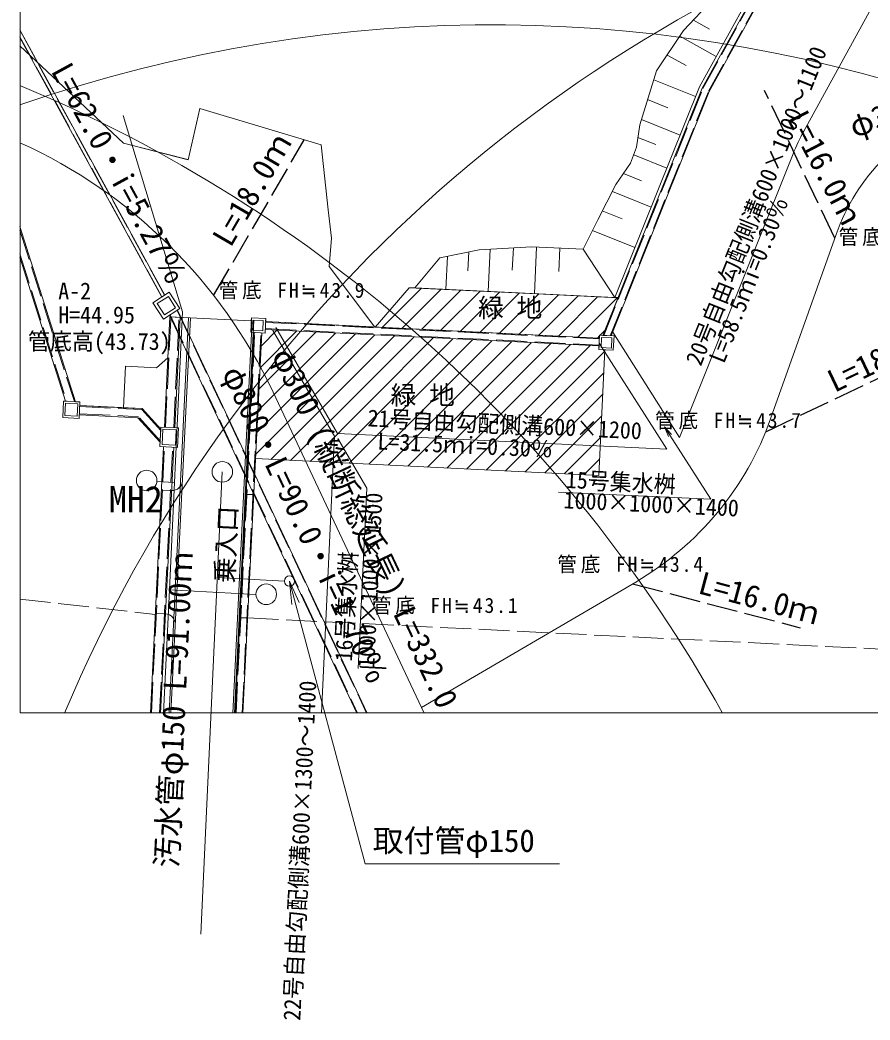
# Model space of a CAD drawing. Units: millimetres on the paper. Extents: x 0 to 420, y -60 to 297.
# Drawn here: x 0.4 to 165.8, y -59.7 to 134.7 of the extents above; entities that cross this region are included whole.
import ezdxf
from ezdxf.enums import TextEntityAlignment as Align

# ---------------------------------------------------------------- set-up
doc = ezdxf.new("R2010")
doc.units = ezdxf.units.MM
doc.linetypes.add('DASHED', pattern=[7.5, 6, -1.5])
for name, color, linetype, lineweight in [('_0-3_①．雨水', 7, 'Continuous', 9), ('_0-5_②．汚水', 7, 'Continuous', 9), ('①．道路', 7, 'Continuous', 9), ('①．雨水', 7, 'Continuous', 9), ('②．汚水', 3, 'Continuous', 9), ('③．地下', 7, 'Continuous', 9), ('⑥．新設', 5, 'Continuous', 9), ('⑦．防火', 5, 'Continuous', 9), ('造成地', 7, 'Continuous', 9)]:
    doc.layers.add(name, color=color, linetype=linetype, lineweight=lineweight)
doc.styles.add('ＭＳ ゴシック', font='')
doc.styles.get('ＭＳ ゴシック').set_extended_font_data('MS Gothic')

msp = doc.modelspace()

# ---------------------------------------------------------------- linework, layer by layer
at = {"layer": '_0-3_①．雨水'}
for p, q in [((152.922, 113.089), (184.222, 169.977)), ((128.768, 53.541), (150.831, 108.67)), ((49.627, 74.354), (61.634, 53.757)), ((50.222, 74.877), (62.227, 54.283)), ((115.769, 73.992), (128.768, 53.541)), ((113.14, 71.884), (126.263, 51.238)), ((125.815, 55.589), (134.863, 41.507)), ((127.177, 54.086), (125.815, 55.589)), ((125.815, 55.589), (126.616, 53.726)), ((59.074, -0.06), (61.634, 53.757)), ((62.227, 54.283), (126.263, 51.238)), ((62.286, 53.317), (67.901, 43.685)), ((66.232, 8.586), (67.901, 43.685)), ((105.2, 42.918), (134.863, 41.507))]:
    msp.add_line(p, q, dxfattribs=at)
msp.add_arc((187.967, 93.807), 40, 151.18015, 158.18796, dxfattribs=at)
at = {"layer": '_0-5_②．汚水'}
for p, q in [((52.884, 25.622), (67.621, -29.38)), ((54.773, 21.47), (52.884, 25.622)), ((52.884, 25.622), (53.324, 21.081)), ((67.621, -29.38), (105.371, -29.38))]:
    msp.add_line(p, q, dxfattribs=at)
at = {"layer": '①．道路'}
for p, q in [((29.602, 76.965), (29.214, 69.038)), ((29.45, -0.06), (33.238, 76.785)), ((29.602, 76.965), (45.433, 76.184)), ((29.81, -0.06), (33.598, 76.768)), ((41.825, -0.06), (45.591, 76.337)), ((42.185, -0.06), (45.95, 76.319)), ((45.433, 76.184), (45.462, 76.774)), ((45.462, 76.774), (48.259, 76.636)), ((48.259, 76.636), (48.121, 73.839)), ((47.472, 73.871), (43.827, -0.06)), ((48.121, 73.839), (47.472, 73.871)), ((29.214, 69.038), (26.985, 67.082)), ((20.596, 59.317), (20.993, 67.377)), ((20.993, 67.377), (26.985, 67.082)), ((26.985, 67.082), (20.993, 67.377)), ((20.596, 59.317), (24.235, 59.138)), ((24.235, 59.138), (27.846, 55.152)), ((27.846, 55.152), (27.679, 51.758)), ((28.358, 51.725), (25.805, -0.06)), ((27.679, 51.758), (28.358, 51.725)), ((29.661, 43.217), (27.941, 43.262)), ((29.941, 43.204), (29.601, 43.22)), ((28.448, 19.249), (26.759, 19.278)), ((28.759, 19.233), (28.419, 19.25))]:
    msp.add_line(p, q, dxfattribs=at)
for centre, start, end in [((30.039, 45.201), 267.1843, 357.17781), ((28.66, 17.236), 357.17781, 87.1843)]:
    msp.add_arc(centre, 2, start, end, dxfattribs=at)
at = {"layer": '①．雨水'}
for p, q in [((133.179, 121.425), (165.65, 180.2)), ((134.536, 120.78), (166.963, 179.474)), ((113.855, 73.382), (133.179, 121.425)), ((115.44, 73.304), (134.536, 120.78)), ((0.446, 94.517), (11.235, 60.479)), ((0.446, 88.56), (9.316, 60.574)), ((28.545, 55.52), (29.602, 76.965)), ((29.602, 76.965), (31.6, 76.866)), ((30.543, 55.422), (31.6, 76.866)), ((45.324, 73.977), (45.462, 76.774)), ((45.462, 76.774), (48.259, 76.636)), ((48.121, 73.839), (48.259, 76.636)), ((48.23, 76.046), (113.185, 72.844)), ((42.325, -0.06), (45.973, 73.945)), ((45.324, 73.977), (48.121, 73.839)), ((48.156, 74.548), (113.111, 71.346)), ((43.827, -0.06), (47.472, 73.871)), ((113.075, 70.617), (113.213, 73.414)), ((113.213, 73.414), (116.009, 73.276)), ((113.494, 70.997), (113.593, 72.995)), ((113.593, 72.995), (115.59, 72.896)), ((115.492, 70.899), (115.59, 72.896)), ((115.872, 70.479), (116.009, 73.276)), ((113.075, 70.617), (115.872, 70.479)), ((113.494, 70.997), (115.492, 70.899)), ((8.91, 60.594), (8.752, 57.398)), ((8.91, 60.594), (12.106, 60.437)), ((12.106, 60.437), (11.948, 57.24)), ((9.29, 60.175), (9.171, 57.778)), ((9.29, 60.175), (11.687, 60.057)), ((11.687, 60.057), (11.569, 57.66)), ((12.071, 59.737), (24.235, 59.138)), ((27.846, 55.152), (24.235, 59.138)), ((8.752, 57.398), (11.948, 57.24)), ((9.171, 57.778), (11.569, 57.66)), ((11.983, 57.94), (23.401, 57.377)), ((27.721, 52.609), (23.401, 57.377)), ((27.679, 51.758), (27.866, 55.554)), ((27.866, 55.554), (31.262, 55.386)), ((28.098, 52.138), (28.246, 55.134)), ((28.246, 55.134), (30.843, 55.006)), ((30.695, 52.01), (30.843, 55.006)), ((31.075, 51.591), (31.262, 55.386)), ((25.805, -0.06), (28.358, 51.725)), ((27.679, 51.758), (31.075, 51.591)), ((27.808, -0.06), (30.356, 51.626)), ((28.098, 52.138), (30.695, 52.01))]:
    msp.add_line(p, q, dxfattribs=at)
at = {"layer": '①．雨水', "linetype": 'DASHED'}
for p, q in [((133.315, 121.36), (165.975, 180.477)), ((134.4, 120.844), (167.025, 179.897)), ((114.013, 73.374), (133.315, 121.36)), ((115.282, 73.312), (134.4, 120.844)), ((0.446, 93.855), (11.022, 60.49)), ((0.446, 89.222), (9.53, 60.564)), ((28.745, 55.51), (29.802, 76.955)), ((30.343, 55.432), (31.4, 76.876)), ((45.743, 74.357), (45.842, 76.354)), ((45.842, 76.354), (47.76, 76.26)), ((47.661, 74.262), (47.76, 76.26)), ((48.222, 75.897), (113.177, 72.695)), ((42.475, -0.06), (46.123, 73.938)), ((45.743, 74.357), (47.661, 74.262)), ((48.163, 74.698), (113.118, 71.496)), ((43.677, -0.06), (47.322, 73.879)), ((12.062, 59.538), (24.142, 58.942)), ((27.832, 54.869), (24.142, 58.942)), ((11.993, 58.139), (23.494, 57.572)), ((27.735, 52.892), (23.494, 57.572)), ((26.006, -0.06), (28.558, 51.715)), ((27.608, -0.06), (30.156, 51.636))]:
    msp.add_line(p, q, dxfattribs=at)
at = {"layer": '②．汚水'}
for p, q in [((35.599, -43.053), (39.808, 46.842)), ((38.846, 26.281), (51.876, 25.611))]:
    msp.add_line(p, q, dxfattribs=at)
for centre, radius in [((39.808, 46.842), 2), ((52.876, 25.611), 1)]:
    msp.add_circle(centre, radius, dxfattribs=at)
at = {"layer": '③．地下', "color": 3}
for p, q in [((28.596, 81.202), (0.446, 132.752)), ((28.013, 80.829), (0.446, 131.312)), ((26.296, 79.729), (29.496, 81.778)), ((29.496, 81.778), (31.545, 78.578)), ((28.345, 76.529), (26.296, 79.729)), ((29.314, 80.949), (27.125, 79.547)), ((30.716, 78.76), (29.314, 80.949)), ((28.527, 77.358), (27.125, 79.547)), ((28.345, 76.529), (31.545, 78.578)), ((31.545, 78.578), (28.345, 76.529)), ((30.716, 78.76), (28.527, 77.358)), ((31.104, 78.296), (68.01, -0.06)), ((29.541, 77.295), (65.976, -0.06))]:
    msp.add_line(p, q, dxfattribs=at)
at = {"layer": '③．地下', "linetype": 'DASHED'}
for p, q in [((28.558, 81.178), (0.446, 132.658)), ((28.051, 80.853), (0.446, 131.406)), ((31.002, 78.231), (67.877, -0.06)), ((29.643, 77.36), (66.109, -0.06))]:
    msp.add_line(p, q, dxfattribs=at)
at = {"layer": '③．地下', "linetype": 'DASHED', "lineweight": 25}
for p, q in [((158.949, 92.284), (145.294, 120.968)), ((38.117, 81.157), (55.732, 111.366)), ((145.511, 54.61), (178.426, 70.279)), ((119.634, 25.079), (152.248, 16.536))]:
    msp.add_line(p, q, dxfattribs=at)
at = {"layer": '③．地下'}
for p, q in [((146.476, 57.146), (159.2, 92.99)), ((79.063, -0.06), (49.67, 62.346)), ((78.543, 1.046), (120.225, 25.425))]:
    msp.add_line(p, q, dxfattribs=at)
for centre, radius, start, end in [((196.895, 79.609), 40, 109.96918, 160.4566), ((-40.798, 19.736), 100, 25.22054, 65.64185), ((89.933, 77.217), 60, 300.32236, 340.4566)]:
    msp.add_arc(centre, radius, start, end, dxfattribs=at)
at = {"layer": '⑥．新設'}
for p, q in [((32.08, 77.937), (20.492, 116.139)), ((32.08, 77.937), (30.502, 44.774)), ((27.078, 44.95), (30.502, 44.774)), ((29.509, 23.891), (30.502, 44.774)), ((29.509, 23.891), (28.37, -0.06)), ((29.509, 23.891), (46.354, 23.026))]:
    msp.add_line(p, q, dxfattribs=at)
for centre in [(25.089, 45.162), (48.354, 23.041)]:
    msp.add_circle(centre, 2, dxfattribs=at)
at = {"layer": '⑦．防火'}
for centre, start, end in [((267.3, -108.398), 57.05989, 157.23685), ((92.346, -146.283), 31.48149, 109.16043), ((-107.414, -136.435), 29.14706, 67.34279)]:
    msp.add_arc(centre, 280, start, end, dxfattribs=at)
at = {"layer": '造成地'}
for p, q in [((0.484, -0.005), (0.484, 297.002)), ((132.654, 121.715), (176.127, 200.404)), ((133.179, 121.425), (165.65, 180.2)), ((133.179, 121.424), (165.65, 180.199)), ((134.536, 120.779), (166.963, 179.474)), ((135.172, 138.681), (129.553, 132.646)), ((131.455, 134.688), (134.611, 132.944)), ((129.553, 132.646), (124.274, 124.792)), ((135.902, 127.594), (128.796, 131.52)), ((0.446, 129.667), (20.582, 110.77)), ((20.582, 110.77), (0.446, 129.667)), ((126.341, 127.867), (130.036, 125.826)), ((124.274, 124.792), (121.045, 114.302)), ((131.884, 119.813), (123.749, 123.085)), ((113.855, 73.382), (133.179, 121.425)), ((113.855, 73.382), (133.179, 121.424)), ((115.44, 73.304), (134.536, 120.779)), ((132.636, 121.683), (116.17, 80.746)), ((122.554, 119.206), (126.464, 117.633)), ((35.439, 117.469), (33.17, 107.537)), ((35.439, 117.469), (59.005, 110.424)), ((59.005, 110.424), (35.439, 117.469)), ((128.865, 112.308), (121.36, 115.327)), ((121.045, 114.302), (120.379, 109.955)), ((120.671, 111.862), (124.158, 110.46)), ((20.582, 110.77), (33.101, 107.555)), ((33.17, 107.537), (20.582, 110.77)), ((59.005, 110.424), (60.418, 97.759)), ((60.418, 97.759), (59.005, 110.424)), ((120.379, 109.955), (119.245, 106.846)), ((126.274, 105.867), (119.833, 108.457)), ((119.245, 106.846), (116.376, 102.697)), ((117.871, 104.859), (121.37, 103.451)), ((116.376, 102.697), (112.851, 95.861)), ((123.236, 98.313), (115.683, 101.351)), ((60.418, 97.759), (61.032, 92.26)), ((61.032, 92.26), (60.418, 97.759)), ((113.734, 97.573), (117.586, 96.023)), ((112.851, 95.861), (110.025, 90.136)), ((11.235, 60.479), (0.446, 94.517)), ((11.235, 60.479), (0.446, 94.517)), ((0.446, 94.517), (11.235, 60.479)), ((120.077, 90.459), (111.823, 93.779)), ((61.032, 92.26), (60.625, 86.79)), ((60.625, 86.79), (61.032, 92.26)), ((89.764, 90.018), (82.11, 88.432)), ((87.758, 89.602), (87.582, 85.951)), ((100.039, 90.561), (89.764, 90.018)), ((91.494, 81.937), (91.89, 90.13)), ((96.422, 90.37), (96.215, 86.067)), ((110.025, 90.136), (100.039, 90.561)), ((100.515, 81.502), (100.95, 90.523)), ((105.488, 90.33), (105.27, 85.806)), ((116.17, 80.746), (110.025, 90.136)), ((9.316, 60.574), (0.446, 88.56)), ((0.446, 88.559), (9.316, 60.574)), ((82.11, 88.432), (77.258, 82.624)), ((83.301, 82.333), (83.611, 88.743)), ((60.625, 86.79), (69.447, 75.001)), ((69.447, 75.001), (60.625, 86.79)), ((69.547, 74.996), (76.13, 82.651)), ((76.13, 82.651), (69.547, 74.996)), ((76.13, 82.651), (69.547, 74.996)), ((70.935, 74.927), (78.568, 82.56)), ((74.74, 74.74), (82.375, 82.375)), ((76.13, 82.651), (116.17, 80.746)), ((77.258, 82.624), (76.13, 82.651)), ((77.258, 82.624), (116.17, 80.746)), ((116.797, 80.696), (77.258, 82.624)), ((78.544, 74.552), (86.181, 82.189)), ((82.349, 74.365), (89.988, 82.004)), ((86.153, 74.177), (93.794, 81.818)), ((89.958, 73.989), (97.601, 81.632)), ((93.762, 73.802), (101.407, 81.447)), ((97.567, 73.614), (105.214, 81.261)), ((101.371, 73.427), (109.02, 81.076)), ((105.176, 73.239), (112.827, 80.89)), ((108.981, 73.052), (116.633, 80.704)), ((116.809, 80.725), (113.855, 73.382)), ((113.855, 73.382), (116.797, 80.696)), ((116.167, 80.747), (116.809, 80.725)), ((28.545, 55.52), (29.602, 76.964)), ((29.602, 76.965), (29.212, 69.036)), ((29.602, 76.965), (29.214, 69.038)), ((29.45, -0.06), (33.238, 76.785)), ((45.433, 76.184), (29.602, 76.965)), ((29.602, 76.965), (45.433, 76.184)), ((29.602, 76.964), (31.6, 76.866)), ((29.81, -0.06), (33.598, 76.768)), ((30.543, 55.421), (31.6, 76.866)), ((41.825, -0.06), (45.591, 76.337)), ((42.185, -0.06), (45.95, 76.319)), ((45.324, 73.977), (45.462, 76.773)), ((45.433, 76.184), (45.462, 76.774)), ((45.455, 76.732), (45.433, 76.184)), ((48.259, 76.636), (45.462, 76.774)), ((45.462, 76.774), (48.259, 76.636)), ((45.462, 76.773), (48.259, 76.635)), ((48.259, 76.636), (48.121, 73.839)), ((48.121, 73.839), (48.259, 76.635)), ((48.23, 76.046), (48.259, 76.636)), ((69.447, 75.001), (48.23, 76.046)), ((69.447, 75.001), (48.23, 76.046)), ((48.23, 76.046), (113.185, 72.844)), ((42.325, -0.06), (45.973, 73.945)), ((45.324, 73.977), (48.121, 73.839)), ((46.931, 62.899), (58.09, 74.059)), ((47.138, 67.098), (54.286, 74.246)), ((47.345, 71.297), (50.481, 74.434)), ((48.121, 73.839), (48.156, 74.548)), ((48.121, 73.839), (48.156, 74.548)), ((48.156, 74.548), (113.111, 71.346)), ((48.156, 74.548), (113.111, 71.346)), ((48.156, 74.548), (113.111, 71.346)), ((113.185, 72.844), (69.547, 74.996)), ((69.547, 74.996), (113.185, 72.844)), ((113.329, 73.408), (114.226, 74.305)), ((47.472, 73.871), (43.827, -0.06)), ((43.827, -0.06), (47.472, 73.871)), ((46.266, 49.41), (47.472, 73.871)), ((46.266, 49.41), (47.472, 73.871)), ((46.31, 50.302), (69.504, 73.496)), ((46.517, 54.501), (65.699, 73.683)), ((46.724, 58.7), (61.895, 73.871)), ((48.121, 73.839), (47.472, 73.871)), ((47.472, 73.871), (48.121, 73.839)), ((47.472, 73.871), (48.121, 73.839)), ((49.262, 49.262), (73.308, 73.308)), ((53.067, 49.075), (77.113, 73.121)), ((56.871, 48.887), (80.917, 72.933)), ((60.676, 48.7), (84.722, 72.746)), ((64.481, 48.512), (88.527, 72.558)), ((68.285, 48.325), (92.331, 72.371)), ((72.09, 48.137), (96.136, 72.183)), ((75.894, 47.95), (99.94, 71.996)), ((112.785, 72.864), (113.207, 73.286)), ((113.075, 70.617), (113.213, 73.413)), ((113.213, 73.414), (113.185, 72.844)), ((113.213, 73.414), (113.185, 72.844)), ((113.185, 72.844), (113.213, 73.414)), ((113.855, 73.382), (113.213, 73.414)), ((113.855, 73.382), (113.213, 73.414)), ((113.213, 73.414), (113.855, 73.382)), ((113.213, 73.413), (116.009, 73.275)), ((113.494, 70.997), (113.593, 72.994)), ((113.593, 72.994), (115.59, 72.896)), ((116.009, 73.277), (113.855, 73.382)), ((115.492, 70.898), (115.59, 72.896)), ((115.871, 70.479), (116.009, 73.275)), ((79.699, 47.762), (103.745, 71.808)), ((83.504, 47.575), (107.549, 71.62)), ((87.308, 47.387), (111.354, 71.433)), ((91.113, 47.2), (114.236, 70.323)), ((113.044, 46.119), (114.248, 70.566)), ((114.247, 70.558), (113.044, 46.119)), ((114.247, 70.558), (113.046, 46.119)), ((113.111, 71.346), (113.075, 70.617)), ((113.111, 71.346), (113.075, 70.617)), ((113.075, 70.617), (114.251, 70.559)), ((113.075, 70.617), (114.247, 70.558)), ((113.075, 70.617), (115.871, 70.479)), ((113.494, 70.997), (115.492, 70.898)), ((29.212, 69.036), (26.985, 67.082)), ((20.993, 67.377), (20.596, 59.317)), ((20.596, 59.317), (20.993, 67.377)), ((26.985, 67.082), (20.993, 67.377)), ((20.993, 67.377), (26.985, 67.082)), ((94.917, 47.012), (114.029, 66.124)), ((8.752, 57.398), (8.91, 60.594)), ((8.91, 60.594), (8.752, 57.398)), ((8.91, 60.594), (9.316, 60.574)), ((8.91, 60.594), (12.106, 60.436)), ((12.106, 60.437), (11.235, 60.479)), ((12.106, 60.437), (11.25, 60.48)), ((12.106, 60.436), (11.948, 57.24)), ((12.071, 59.737), (12.106, 60.437)), ((12.071, 59.737), (12.106, 60.437)), ((98.722, 46.825), (113.823, 61.925)), ((9.29, 60.174), (9.171, 57.777)), ((9.29, 60.174), (11.687, 60.056)), ((11.687, 60.056), (11.568, 57.659)), ((20.579, 59.3), (12.071, 59.737)), ((12.071, 59.737), (20.595, 59.299)), ((12.071, 59.737), (24.235, 59.137)), ((20.596, 59.317), (24.235, 59.138)), ((24.235, 59.138), (27.846, 55.152)), ((27.846, 55.151), (24.235, 59.137)), ((11.948, 57.24), (8.752, 57.398)), ((8.752, 57.398), (11.948, 57.24)), ((9.171, 57.777), (11.568, 57.659)), ((11.983, 57.94), (11.948, 57.24)), ((23.401, 57.377), (11.983, 57.94)), ((11.983, 57.939), (23.401, 57.376)), ((27.721, 52.609), (23.401, 57.377)), ((27.721, 52.609), (23.401, 57.376)), ((102.527, 46.637), (113.616, 57.726)), ((27.679, 51.758), (27.866, 55.553)), ((27.846, 55.152), (27.679, 51.758)), ((27.866, 55.553), (31.262, 55.386)), ((28.098, 52.138), (28.246, 55.134)), ((28.246, 55.134), (30.843, 55.006)), ((30.695, 52.01), (30.843, 55.006)), ((31.075, 51.591), (31.262, 55.386)), ((106.331, 46.45), (113.409, 53.528)), ((28.358, 51.725), (25.805, -0.06)), ((25.805, -0.06), (28.358, 51.724)), ((27.679, 51.758), (28.358, 51.725)), ((27.679, 51.758), (31.075, 51.591)), ((27.808, -0.06), (30.356, 51.626)), ((28.098, 52.138), (30.695, 52.01)), ((46.266, 49.41), (113.044, 46.119)), ((113.044, 46.119), (46.266, 49.41)), ((113.044, 46.119), (46.266, 49.41)), ((110.136, 46.262), (113.202, 49.329)), ((29.654, 43.218), (27.934, 43.263)), ((29.934, 43.204), (29.594, 43.221)), ((29.934, 43.204), (29.594, 43.221)), ((29.941, 43.204), (29.601, 43.22)), ((28.44, 19.249), (26.751, 19.278)), ((28.751, 19.234), (28.412, 19.25)), ((28.751, 19.234), (28.412, 19.25)), ((28.759, 19.233), (28.419, 19.25)), ((420.029, -0.005), (0.484, -0.005))]:
    msp.add_line(p, q, dxfattribs=at)
at = {"layer": '造成地', "linetype": 'DASHED'}
for p, q in [((133.315, 121.36), (165.975, 180.477)), ((134.4, 120.844), (167.025, 179.897)), ((114.013, 73.374), (133.315, 121.36)), ((115.282, 73.311), (134.4, 120.844)), ((0.446, 93.855), (11.022, 60.49)), ((0.446, 89.221), (9.53, 60.563)), ((28.745, 55.51), (29.802, 76.954)), ((30.343, 55.431), (31.4, 76.876)), ((45.743, 74.356), (45.842, 76.354)), ((45.842, 76.354), (47.76, 76.259)), ((47.661, 74.262), (47.76, 76.259)), ((48.222, 75.896), (113.177, 72.694)), ((42.475, -0.06), (46.123, 73.937)), ((45.743, 74.356), (47.661, 74.262)), ((48.163, 74.698), (113.118, 71.496)), ((43.677, -0.06), (47.322, 73.878)), ((12.062, 59.537), (24.142, 58.942)), ((27.832, 54.869), (24.142, 58.942)), ((11.993, 58.139), (23.494, 57.572)), ((27.735, 52.891), (23.494, 57.572)), ((26.006, -0.06), (28.558, 51.715)), ((27.608, -0.06), (30.156, 51.636)), ((0.446, 22.103), (26.751, 19.131)), ((44.739, 18.445), (275.524, 7.069))]:
    msp.add_line(p, q, dxfattribs=at)
at = {"layer": '造成地', "color": 1}
for p, q in [((45.953, 42.414), (44.233, 42.459)), ((44.739, 18.445), (43.05, 18.475))]:
    msp.add_line(p, q, dxfattribs=at)
at = {"layer": '造成地'}
for centre, start, end in [((30.032, 45.202), 267.1843, 357.17781), ((30.032, 45.202), 267.1843, 357.17781), ((30.039, 45.201), 267.1843, 357.17781), ((28.653, 17.236), 357.17781, 87.1843), ((28.653, 17.236), 357.17781, 87.1843), ((28.66, 17.236), 357.17781, 87.1843)]:
    msp.add_arc(centre, 2, start, end, dxfattribs=at)

# ---------------------------------------------------------------- texts
at = {"layer": '_0-3_①．雨水', "style": 'ＭＳ ゴシック', "width": 0.95}
for s, rotation, p in [('20号自由勾配側溝600×1000～1100', 68.188, (133.812, 66.875)), (' L=58.5ｍi=0.30％', 68.188, (137.525, 65.389)), ('21号自由勾配側溝600×1200', 357.277, (67.971, 54.711)), (' L=31.5ｍi=0.30％', 357.277, (67.762, 50.316)), ('15号集水桝', 357.277, (106.534, 42.736)), ('1000×1000×1400', 357.277, (106.085, 38.781)), ('1000×1000×1500', 87.277, (70.349, 8.601)), ('16号集水桝', 87.277, (66.012, 9.871)), ('22号自由勾配側溝600×1300～1400', 87.277, (55.952, -59.976))]:
    msp.add_text(s, height=3.299, rotation=rotation, dxfattribs=at).set_placement(p, align=Align.BOTTOM_LEFT)
at = {"layer": '_0-5_②．汚水', "style": 'ＭＳ ゴシック'}
msp.add_text('汚水管φ150 L=91.00ｍ', height=4.399, rotation=87.275, dxfattribs=at).set_placement((32.445, -30.245), align=Align.BOTTOM_LEFT)
msp.add_text('取付管φ150', height=4.399, dxfattribs=at).set_placement((69.071, -28.38), align=Align.BOTTOM_LEFT)
at = {"layer": '②．汚水', "style": 'ＭＳ ゴシック'}
msp.add_text('MH2', height=5.132, dxfattribs=at).set_placement((17.739, 37.423), align=Align.BOTTOM_LEFT)
at = {"layer": '③．地下', "style": 'ＭＳ ゴシック'}
for s, rotation, p in [('φ300 (横断延長）L=133.0', 20.457, (163.271, 110.469)), ('L=62.0・i=5.27％', 298.637, (5.223, 124.176)), ('φ300 (縦断総延長) L=332.0', 295.221, (48.094, 69.015)), ('φ800・L=90.0・i=1.70％', 295.221, (38.42, 65.552))]:
    msp.add_text(s, height=4.399, rotation=rotation, dxfattribs=at).set_placement(p, align=Align.BOTTOM_LEFT)
at = {"layer": '③．地下', "color": 1, "style": 'ＭＳ ゴシック'}
for s, rotation, p in [('L=16.0ｍ', 297.503, (148.345, 115.009)), ('L=18.0ｍ', 59.753, (42.569, 89.627)), ('L=18.0ｍ', 25.46, (159.469, 60.995)), ('L=16.0ｍ', 345.005, (131.793, 22.005))]:
    msp.add_text(s, height=4.399, rotation=rotation, dxfattribs=at).set_placement(p, align=Align.BOTTOM_LEFT)
at = {"layer": '③．地下', "style": 'ＭＳ ゴシック', "width": 0.95}
for s, p in [('A-2', (7.882, 79.366)), ('H=44.95', (7.882, 74.726)), ('管底高(43.73)', (2.003, 69.564))]:
    msp.add_text(s, height=3.299, rotation=0.002, dxfattribs=at).set_placement(p, align=Align.BOTTOM_LEFT)
at = {"layer": '③．地下', "char_height": 2.933, "attachment_point": 7, "style": 'ＭＳ ゴシック'}
for s, insert in [('\\T1.2;\\W0.95;管底\\~FH≒44.8', (159.719, 90.744)), ('\\T1.2;\\W0.95;管底\\~FH≒43.9', (39.094, 80.357)), ('\\T1.2;\\W0.95;管底\\~FH≒43.7', (124.006, 55.063)), ('\\T1.2;\\W0.95;管底\\~FH≒43.4', (104.978, 27.081)), ('\\T1.2;\\W0.95;管底\\~FH≒43.1', (68.897, 19.082))]:
    msp.add_mtext(s, dxfattribs=dict(at, insert=insert))
at = {"layer": '造成地', "style": 'ＭＳ ゴシック'}
for p in [(89.561, 75.807), (72.556, 58.803)]:
    msp.add_text('緑 地', height=3.666, dxfattribs=at).set_placement(p, align=Align.BOTTOM_LEFT)
at = {"layer": '造成地', "color": 1, "style": 'ＭＳ ゴシック'}
msp.add_text('乗入口', height=3.666, rotation=87.178, dxfattribs=at).set_placement((43.12, 25.085), align=Align.BOTTOM_LEFT)

doc.saveas('drawing.dxf')
